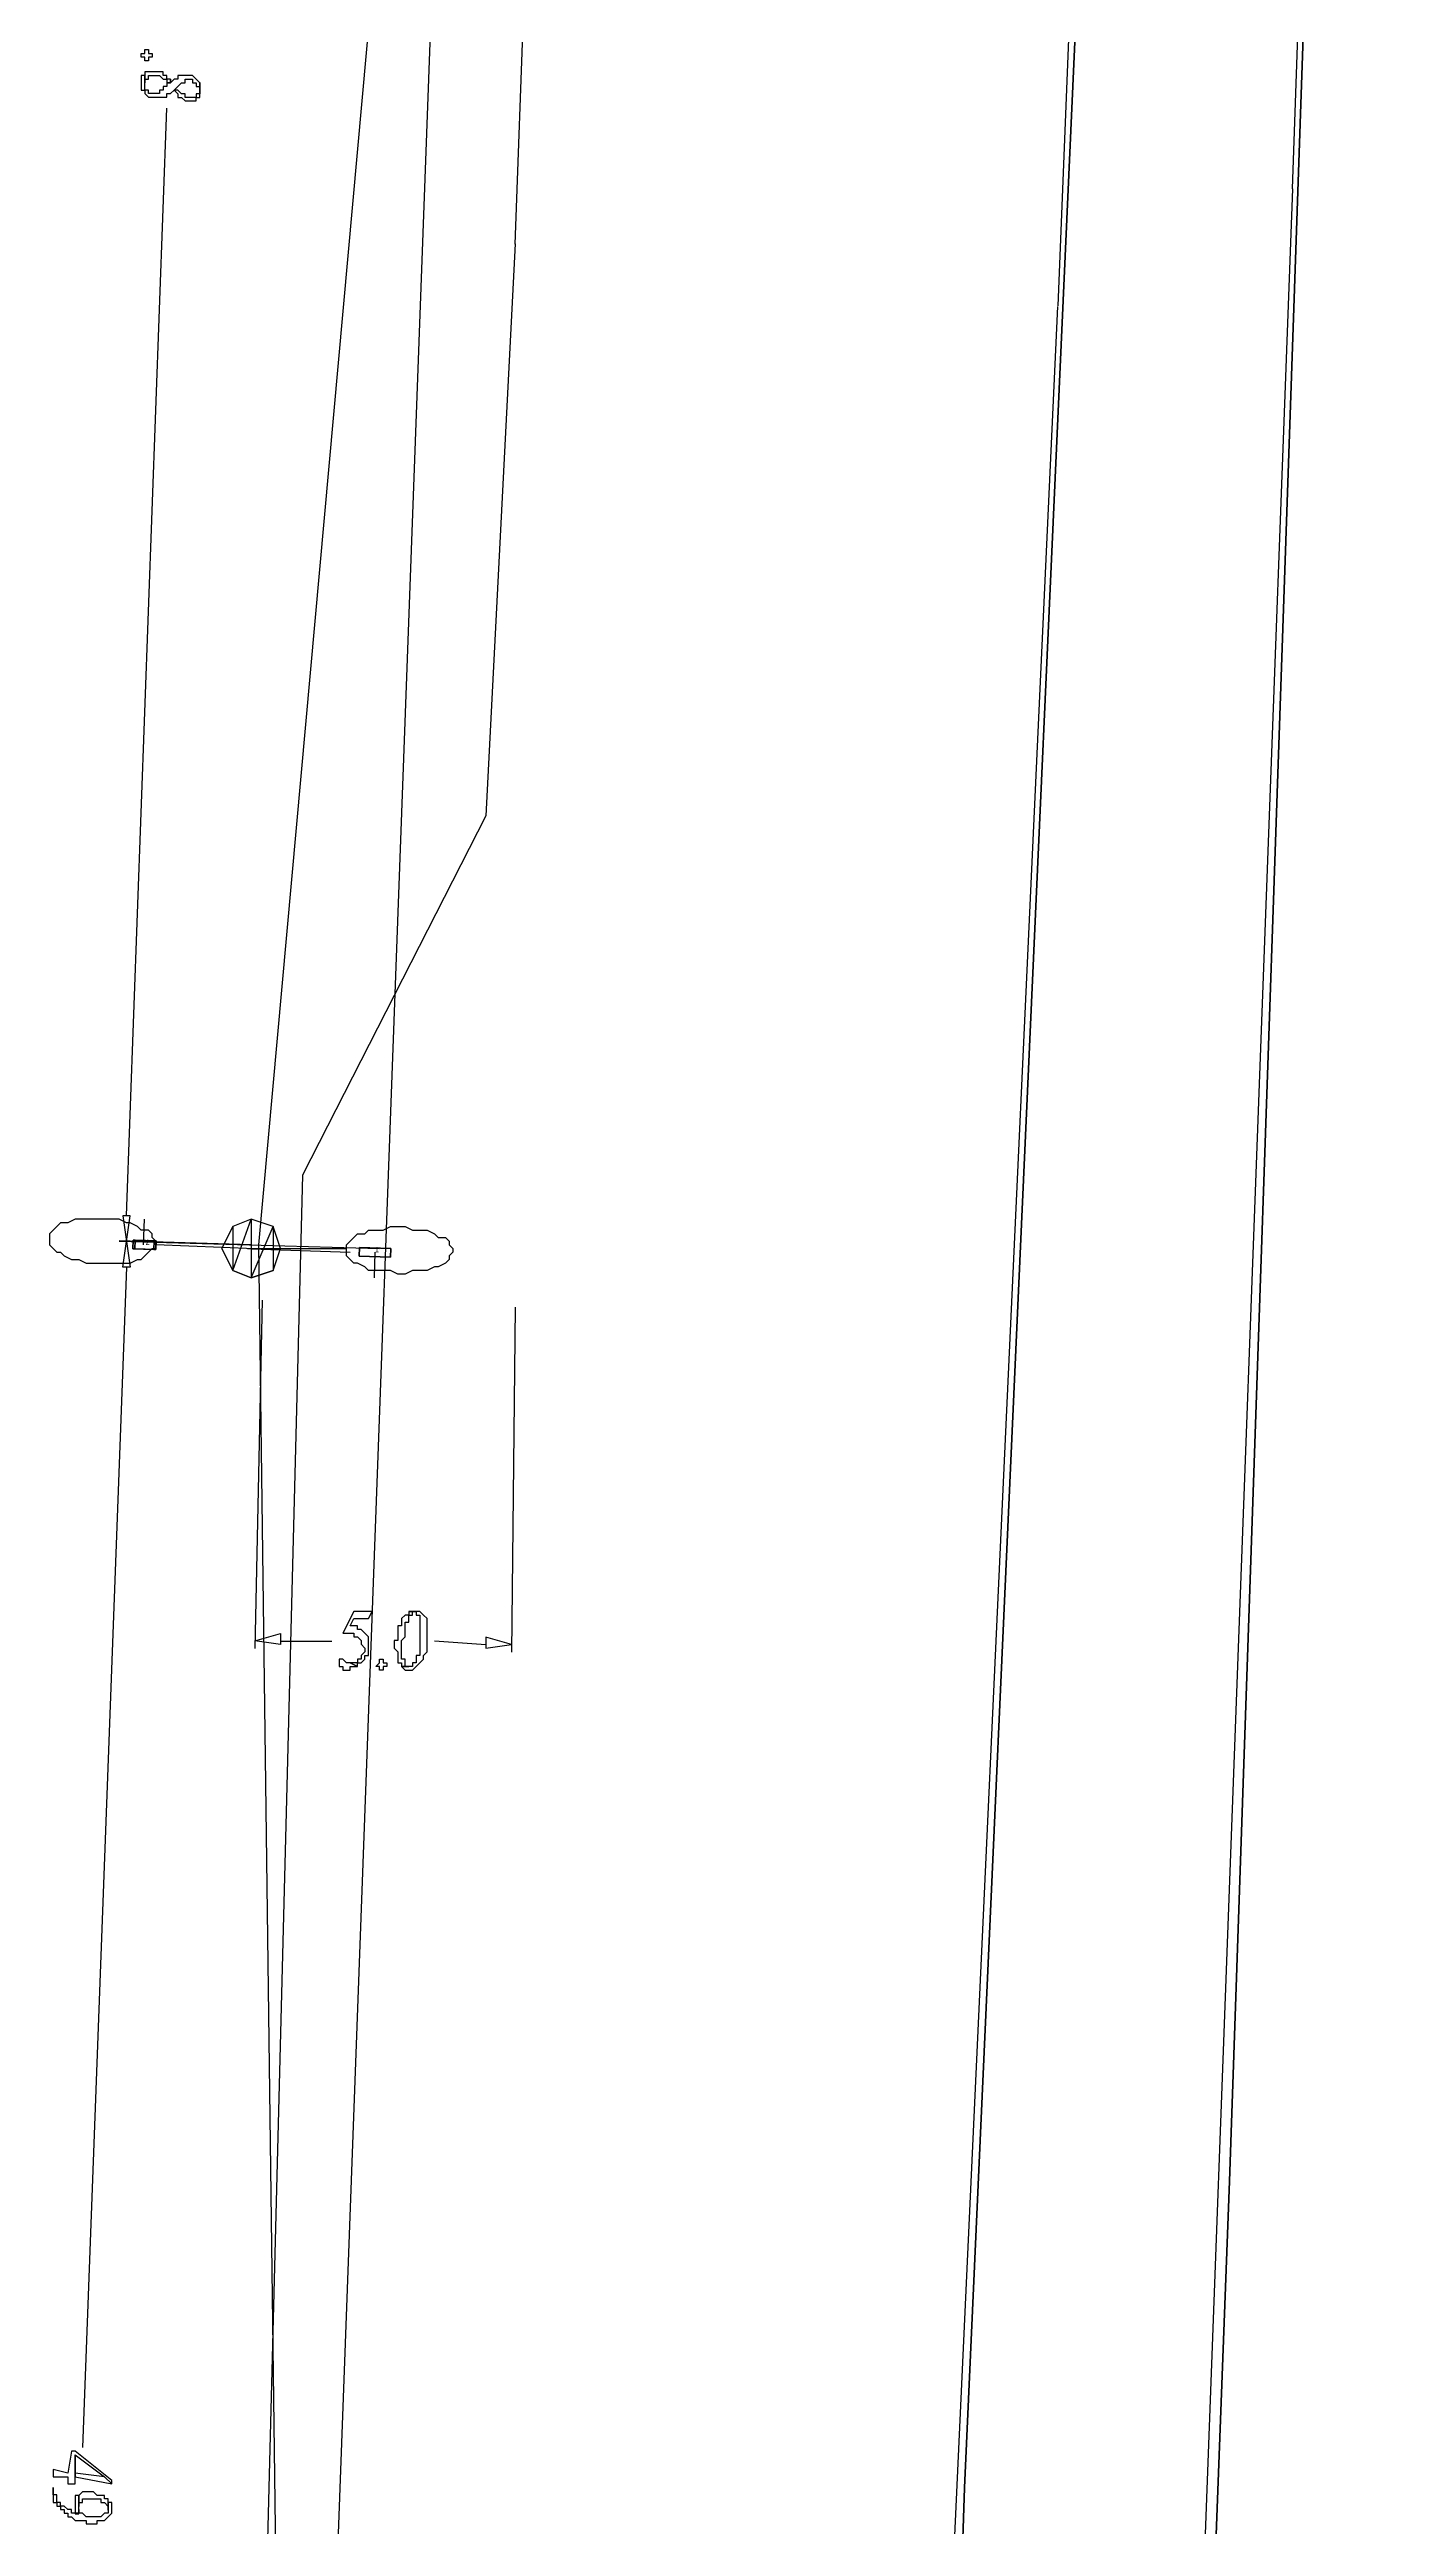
# Model space of a CAD drawing. Extents: x 212106 to 638151, y -1311344 to 1260505.
# Drawn here: x 286104 to 312032, y -142056 to -93806 of the extents above; entities that cross this region are included whole.
import ezdxf

# ---------------------------------------------------------------- set-up
doc = ezdxf.new("R2010")
doc.units = 0
doc.header["$MEASUREMENT"] = 0
for name, color, linetype in [('at_Entity', 7, 'Continuous'), ('DLXLUM01', 3, 'Continuous'), ('DLXLUM02', 6, 'Continuous'), ('DLXLUMEX', 2, 'Continuous'), ('DLXSCENE', 7, 'Continuous')]:
    doc.layers.add(name, color=color, linetype=linetype)

# ---------------------------------------------------------------- blocks, each defined once
blk = doc.blocks.new('*U144')
for p, q in [((-302, 95), (-308, -75)), ((-302, 95), (-308, -75)), ((-308, -75), (-302, 95)), ((-308, -75), (-302, 95)), ((308, 75), (-302, 95)), ((308, 75), (-302, 95)), ((-302, 95), (-302, 95)), ((-302, 95), (308, 75)), ((-302, 95), (-302, 95)), ((-302, 95), (308, 75)), ((302, -95), (308, 75)), ((302, -95), (308, 75)), ((308, 75), (302, -95)), ((308, 75), (302, -95)), ((308, 75), (308, 75)), ((308, 75), (308, 75)), ((-308, -75), (302, -95)), ((-308, -75), (302, -95)), ((302, -95), (-308, -75)), ((-308, -75), (-308, -75)), ((-308, -75), (-308, -75)), ((302, -95), (-308, -75)), ((302, -95), (302, -95)), ((302, -95), (302, -95))]:
    blk.add_line(p, q)
at = {"color": 1}
blk.add_line((0, 0), (-16, -500), dxfattribs=at)
at = {"layer": 'DLXLUMEX', "color": 7}
blk.add_text('1', height=100, dxfattribs=at).set_placement((0, 0))
blk = doc.blocks.new('*U145')
at = {"color": 1}
blk.add_line((-39, 1), (-22, 501), dxfattribs=at)
for p, q in [((-241, 93), (-246, -77)), ((-246, -77), (-241, 93)), ((-201, 92), (-241, 93)), ((168, 79), (-241, 93)), ((-241, 93), (-201, 92)), ((-241, 93), (168, 79)), ((-201, 92), (-207, -78)), ((-207, -78), (-201, 92)), ((207, 78), (-201, 92)), ((-201, 92), (207, 78)), ((162, -91), (168, 79)), ((168, 79), (162, -91)), ((207, 78), (168, 79)), ((168, 79), (207, 78)), ((201, -92), (207, 78)), ((207, 78), (201, -92)), ((-207, -78), (-246, -77)), ((-246, -77), (162, -91)), ((-246, -77), (-207, -78)), ((162, -91), (-246, -77)), ((-207, -78), (201, -92)), ((201, -92), (-207, -78)), ((162, -91), (201, -92)), ((201, -92), (162, -91))]:
    blk.add_line(p, q)
at = {"layer": 'DLXLUMEX', "color": 7}
blk.add_text('2', height=100, dxfattribs=at).set_placement((0, 0))
blk = doc.blocks.new('*U97')
for p, q in [((-63540, -99049), (-67753, -145684)), ((-46933, -108409), (-48836, -163927)), ((-48836, -163927), (-46933, -108409)), ((-54000, -169900), (-51400, -112200)), ((-51400, -112200), (-54000, -169900)), ((-67753, -145684), (-67111, -194902)), ((-48836, -163927), (-51187, -225937)), ((-51187, -225937), (-48836, -163927)), ((-58008, -295373), (-54000, -169900)), ((-54000, -169900), (-58008, -295373))]:
    blk.add_line(p, q)

msp = doc.modelspace()

# ---------------------------------------------------------------- linework, layer by layer
at = {"layer": 'at_Entity', "color": 1}
msp.add_line((303390, 174330), (289176, -211448), dxfattribs=at)
at = {"layer": 'at_Entity', "color": 0}
for p, q in [((295176, -97595), (299247, 15690)), ((310319, -96517), (312032, -47946)), ((306533, -79371), (305747, -98801)), ((287890, -93953), (287890, -93881)), ((287890, -93881), (287890, -93881)), ((287890, -93881), (287890, -93881)), ((287890, -93881), (287961, -93881)), ((287961, -93953), (287890, -93953)), ((287961, -93881), (287961, -93808)), ((287961, -93808), (288033, -93808)), ((287961, -93881), (287961, -93881)), ((287961, -94026), (287961, -93953)), ((287961, -93953), (287961, -93953)), ((288033, -94026), (287961, -94026)), ((288033, -93808), (288033, -93808)), ((288033, -93808), (288033, -93881)), ((288033, -93881), (288033, -93881)), ((288033, -93881), (288033, -93881)), ((288033, -93881), (288103, -93881)), ((288103, -93953), (288033, -93953)), ((288033, -93953), (288033, -94026)), ((288033, -94026), (288033, -94026)), ((288033, -94026), (288033, -94026)), ((288103, -93881), (288103, -93953)), ((288103, -93953), (288103, -93953)), ((288103, -93953), (288103, -93953)), ((288103, -93953), (288103, -93953)), ((288103, -93953), (288103, -93953)), ((287961, -94309), (287889, -94309)), ((287889, -94309), (287889, -94382)), ((287889, -94382), (287889, -94382)), ((287889, -94382), (287889, -94454)), ((287889, -94454), (287889, -94454)), ((287889, -94454), (287889, -94454)), ((287889, -94454), (287889, -94526)), ((287889, -94526), (287889, -94526)), ((287889, -94526), (287889, -94599)), ((288032, -94239), (287960, -94239)), ((287960, -94239), (287960, -94239)), ((287960, -94239), (287960, -94312)), ((287960, -94312), (287960, -94312)), ((287960, -94312), (287960, -94457)), ((287960, -94457), (287960, -94384)), ((287960, -94384), (287960, -94384)), ((287960, -94384), (287960, -94384)), ((287960, -94384), (288032, -94384)), ((287960, -94457), (287960, -94457)), ((287960, -94457), (287960, -94457)), ((287961, -94454), (287961, -94309)), ((287961, -94526), (287961, -94454)), ((287961, -94599), (287961, -94526)), ((287961, -94526), (287961, -94526)), ((287961, -94526), (287961, -94526)), ((288104, -94239), (288032, -94239)), ((288032, -94239), (288032, -94239)), ((288032, -94239), (288032, -94239)), ((288032, -94384), (288032, -94312)), ((288032, -94312), (288032, -94312)), ((288032, -94312), (288104, -94312)), ((288175, -94239), (288104, -94239)), ((288104, -94239), (288104, -94239)), ((288104, -94312), (288104, -94312)), ((288104, -94312), (288175, -94312)), ((288247, -94239), (288175, -94239)), ((288175, -94239), (288175, -94239)), ((288175, -94239), (288175, -94239)), ((288175, -94312), (288175, -94312)), ((288175, -94312), (288175, -94312)), ((288175, -94312), (288247, -94312)), ((288318, -94239), (288247, -94239)), ((288247, -94239), (288247, -94239)), ((288247, -94312), (288247, -94312)), ((288247, -94312), (288318, -94384)), ((288318, -94312), (288318, -94239)), ((288318, -94239), (288318, -94239)), ((288390, -94312), (288318, -94312)), ((288318, -94384), (288318, -94384)), ((288318, -94384), (288318, -94384)), ((288318, -94384), (288390, -94384)), ((288389, -94526), (288318, -94526)), ((288318, -94526), (288318, -94599)), ((288461, -94454), (288389, -94454)), ((288389, -94454), (288389, -94526)), ((288389, -94526), (288389, -94526)), ((288390, -94384), (288390, -94312)), ((288390, -94312), (288390, -94312)), ((288460, -94384), (288390, -94384)), ((288390, -94384), (288390, -94457)), ((288390, -94457), (288390, -94457)), ((288390, -94457), (288460, -94457)), ((288460, -94457), (288460, -94384)), ((288532, -94382), (288461, -94454)), ((288461, -94454), (288461, -94382)), ((288461, -94382), (288461, -94454)), ((288604, -94382), (288532, -94382)), ((288532, -94382), (288532, -94382)), ((288532, -94382), (288532, -94382)), ((288532, -94599), (288675, -94454)), ((288675, -94309), (288604, -94309)), ((288604, -94309), (288604, -94309)), ((288604, -94309), (288604, -94382)), ((288747, -94309), (288675, -94309)), ((288675, -94309), (288675, -94309)), ((288675, -94309), (288675, -94309)), ((288675, -94454), (288675, -94454)), ((288675, -94454), (288675, -94454)), ((288675, -94454), (288747, -94454)), ((288818, -94309), (288747, -94309)), ((288747, -94309), (288747, -94309)), ((288747, -94454), (288747, -94382)), ((288747, -94382), (288818, -94382)), ((288889, -94309), (288818, -94309)), ((288818, -94309), (288818, -94309)), ((288818, -94309), (288818, -94309)), ((288818, -94382), (288818, -94382)), ((288818, -94382), (288818, -94382)), ((288818, -94382), (288889, -94382)), ((288961, -94382), (288889, -94309)), ((288889, -94309), (288889, -94309)), ((288889, -94309), (288889, -94309)), ((288889, -94382), (288889, -94454)), ((288889, -94454), (288961, -94454)), ((289032, -94454), (288961, -94382)), ((288961, -94382), (288961, -94382)), ((288961, -94382), (288961, -94382)), ((288961, -94454), (288961, -94454)), ((288961, -94454), (288961, -94454)), ((288961, -94454), (288961, -94526)), ((288961, -94526), (289032, -94526)), ((289032, -94599), (289032, -94454)), ((289032, -94526), (289032, -94526)), ((289032, -94526), (289032, -94599)), ((289033, -94521), (289033, -94449)), ((289033, -94449), (289033, -94449)), ((289033, -94449), (289033, -94594)), ((289033, -94594), (289033, -94521)), ((289033, -94521), (289033, -94521)), ((289033, -94521), (289033, -94521)), ((287604, -116518), (288390, -94945)), ((287889, -94599), (287889, -94599)), ((287889, -94599), (287961, -94599)), ((288032, -94599), (287961, -94599)), ((287961, -94599), (287961, -94599)), ((287961, -94599), (287961, -94662)), ((287961, -94662), (287961, -94662)), ((287961, -94662), (287961, -94662)), ((287961, -94662), (288032, -94735)), ((288032, -94662), (288032, -94599)), ((288104, -94662), (288032, -94662)), ((288032, -94662), (288032, -94662)), ((288032, -94735), (288032, -94735)), ((288032, -94735), (288104, -94735)), ((288176, -94662), (288104, -94662)), ((288104, -94662), (288104, -94662)), ((288104, -94662), (288104, -94662)), ((288104, -94735), (288104, -94735)), ((288104, -94735), (288104, -94735)), ((288104, -94735), (288176, -94735)), ((288247, -94662), (288176, -94662)), ((288176, -94662), (288176, -94662)), ((288176, -94662), (288176, -94662)), ((288176, -94735), (288176, -94735)), ((288176, -94735), (288247, -94735)), ((288318, -94599), (288247, -94599)), ((288247, -94599), (288247, -94599)), ((288247, -94599), (288247, -94662)), ((288247, -94735), (288247, -94735)), ((288247, -94735), (288318, -94735)), ((288318, -94599), (288318, -94599)), ((288318, -94735), (288318, -94735)), ((288318, -94735), (288318, -94735)), ((288318, -94735), (288389, -94735)), ((288389, -94735), (288389, -94662)), ((288389, -94662), (288389, -94662)), ((288389, -94662), (288461, -94662)), ((288389, -94735), (288389, -94735)), ((288461, -94662), (288532, -94599)), ((288461, -94662), (288461, -94662)), ((288532, -94599), (288532, -94599)), ((288532, -94599), (288532, -94599)), ((288532, -94599), (288532, -94599)), ((288532, -94599), (288532, -94599)), ((288605, -94594), (288533, -94594)), ((288533, -94594), (288533, -94594)), ((288533, -94594), (288605, -94666)), ((288675, -94666), (288605, -94594)), ((288605, -94594), (288605, -94594)), ((288605, -94666), (288605, -94666)), ((288605, -94666), (288605, -94739)), ((288605, -94739), (288675, -94739)), ((288747, -94666), (288675, -94666)), ((288675, -94666), (288675, -94666)), ((288675, -94666), (288675, -94666)), ((288675, -94666), (288675, -94666)), ((288675, -94739), (288675, -94739)), ((288675, -94739), (288675, -94739)), ((288675, -94739), (288675, -94739)), ((288675, -94739), (288747, -94802)), ((288747, -94739), (288747, -94666)), ((288818, -94739), (288747, -94739)), ((288747, -94802), (288747, -94802)), ((288747, -94802), (288747, -94802)), ((288747, -94802), (288818, -94802)), ((288890, -94739), (288818, -94739)), ((288818, -94739), (288818, -94739)), ((288818, -94739), (288818, -94739)), ((288818, -94802), (288818, -94802)), ((288818, -94802), (288890, -94802)), ((288961, -94739), (288890, -94739)), ((288890, -94739), (288890, -94739)), ((288890, -94802), (288890, -94802)), ((288890, -94802), (288890, -94802)), ((288890, -94802), (288961, -94802)), ((289033, -94666), (288961, -94666)), ((288961, -94666), (288961, -94666)), ((288961, -94666), (288961, -94666)), ((288961, -94666), (288961, -94739)), ((288961, -94802), (288961, -94739)), ((288961, -94739), (288961, -94739)), ((288961, -94739), (288961, -94739)), ((288961, -94739), (289033, -94739)), ((289033, -94594), (289033, -94594)), ((289033, -94594), (289033, -94666)), ((289033, -94666), (289033, -94594)), ((289033, -94594), (289033, -94594)), ((289033, -94739), (289033, -94666)), ((289033, -94666), (289033, -94666)), ((289033, -94739), (289033, -94739)), ((310318, -96521), (307960, -159873)), ((295176, -97592), (294604, -108734)), ((303675, -143587), (305746, -98809)), ((294604, -108734), (291033, -115736)), ((291033, -115736), (290104, -151880)), ((286246, -116736), (286175, -116807)), ((286319, -116664), (286246, -116736)), ((286461, -116664), (286319, -116664)), ((286604, -116593), (286461, -116664)), ((286676, -116593), (286604, -116593)), ((286818, -116593), (286676, -116593)), ((286961, -116593), (286818, -116593)), ((287175, -116593), (286961, -116593)), ((287319, -116593), (287175, -116593)), ((287461, -116593), (287319, -116593)), ((287604, -116664), (287461, -116593)), ((287675, -116523), (287532, -116523)), ((287532, -116523), (287604, -117023)), ((287604, -117023), (287675, -116523)), ((287675, -116664), (287604, -116664)), ((287818, -116736), (287675, -116664)), ((287889, -116807), (287818, -116736)), ((289461, -117161), (289676, -116733)), ((289461, -117161), (289676, -116733)), ((289675, -116736), (289461, -117164)), ((289675, -116736), (289461, -117164)), ((289675, -116736), (289461, -117164)), ((289675, -116736), (289461, -117164)), ((290033, -116593), (289675, -116736)), ((290033, -116593), (289675, -116736)), ((289675, -117592), (290033, -116593)), ((289675, -117592), (290033, -116593)), ((290033, -116593), (289675, -116736)), ((290033, -116593), (289675, -116736)), ((290033, -116593), (289675, -116736)), ((289675, -117592), (290033, -116593)), ((289675, -117592), (290033, -116593)), ((290033, -116593), (289675, -116736)), ((289675, -116736), (289675, -117592)), ((289675, -116736), (289675, -117592)), ((289676, -116733), (289676, -117589)), ((289676, -116733), (289676, -117589)), ((290461, -116736), (290033, -116593)), ((290461, -116736), (290033, -116593)), ((290033, -116593), (290033, -117735)), ((290033, -116593), (290033, -117735)), ((290461, -116736), (290033, -116593)), ((290461, -116736), (290033, -116593)), ((290461, -116736), (290033, -116593)), ((290033, -116593), (290033, -117735)), ((290033, -116593), (290033, -117735)), ((290461, -116736), (290033, -116593)), ((290033, -117731), (290462, -116733)), ((290033, -117731), (290462, -116733)), ((290033, -117735), (290461, -116736)), ((290033, -117735), (290461, -116736)), ((290604, -117164), (290461, -116736)), ((290604, -117164), (290461, -116736)), ((290604, -117164), (290461, -116736)), ((290604, -117164), (290461, -116736)), ((290605, -117161), (290462, -116733)), ((290462, -116733), (290462, -117589)), ((290462, -116733), (290462, -117589)), ((290605, -117161), (290462, -116733)), ((290462, -116733), (290462, -117589)), ((290462, -116733), (290462, -117589)), ((292604, -116804), (292747, -116733)), ((292747, -116733), (292890, -116733)), ((292890, -116733), (293033, -116733)), ((293033, -116733), (293176, -116804)), ((286175, -116807), (286104, -116878)), ((286104, -116878), (286104, -116950)), ((286104, -116950), (286104, -117021)), ((286104, -116950), (286104, -116950)), ((286104, -117021), (286104, -117092)), ((286104, -117092), (286175, -117164)), ((286175, -117164), (286246, -117235)), ((286246, -117235), (286319, -117235)), ((286319, -117235), (286390, -117306)), ((292532, -117166), (287461, -117024)), ((290033, -117089), (287462, -117015)), ((287532, -117523), (287604, -117024)), ((287604, -117024), (287675, -117523)), ((288032, -116807), (287889, -116807)), ((287961, -117306), (288032, -117235)), ((288104, -116878), (288032, -116807)), ((288032, -117235), (288104, -117164)), ((288104, -116950), (288104, -116878)), ((288176, -117021), (288104, -116950)), ((288104, -117164), (288176, -117164)), ((290104, -117165), (288175, -117093)), ((288176, -117092), (288176, -117021)), ((288176, -117164), (288176, -117092)), ((289676, -117589), (289461, -117161)), ((289676, -117589), (289461, -117161)), ((289461, -117164), (289675, -117592)), ((289461, -117164), (289675, -117592)), ((289461, -117164), (289675, -117592)), ((289461, -117164), (289675, -117592)), ((289961, -117163), (291890, -117163)), ((290032, -117165), (291961, -117236)), ((290461, -117592), (290604, -117164)), ((290461, -117592), (290604, -117164)), ((290461, -117592), (290604, -117164)), ((290461, -117592), (290604, -117164)), ((290462, -117589), (290605, -117161)), ((290462, -117589), (290605, -117161)), ((291890, -117089), (291961, -117018)), ((291890, -117161), (291890, -117089)), ((291890, -117232), (291890, -117161)), ((291890, -117303), (291890, -117232)), ((291961, -117018), (292032, -116947)), ((292032, -116947), (292105, -116875)), ((292105, -116875), (292247, -116875)), ((292247, -116875), (292319, -116804)), ((292319, -116804), (292461, -116804)), ((292461, -116804), (292604, -116804)), ((293176, -116804), (293318, -116804)), ((293318, -116804), (293461, -116804)), ((293461, -116804), (293604, -116875)), ((293604, -116875), (293676, -116947)), ((293676, -116947), (293819, -116947)), ((293819, -116947), (293890, -117018)), ((293890, -117018), (293890, -117089)), ((293890, -117089), (293961, -117161)), ((293961, -117232), (293890, -117303)), ((293961, -117161), (293961, -117232)), ((293961, -117232), (293961, -117232)), ((286390, -117306), (286533, -117378)), ((286533, -117378), (286676, -117378)), ((286676, -117378), (286818, -117449)), ((287604, -117523), (286747, -140519)), ((286818, -117449), (286961, -117449)), ((286961, -117449), (287104, -117449)), ((287104, -117449), (287247, -117449)), ((287247, -117449), (287390, -117449)), ((287390, -117449), (287533, -117449)), ((287675, -117523), (287532, -117523)), ((287533, -117449), (287675, -117449)), ((287675, -117449), (287818, -117378)), ((287818, -117378), (287889, -117378)), ((287889, -117378), (287961, -117306)), ((289675, -117592), (290033, -117735)), ((290033, -117735), (289675, -117592)), ((289675, -117592), (290033, -117735)), ((289675, -117592), (290033, -117735)), ((290033, -117735), (289675, -117592)), ((289675, -117592), (290033, -117735)), ((290462, -117589), (290033, -117731)), ((290462, -117589), (290033, -117731)), ((290033, -117735), (290461, -117592)), ((290033, -117735), (290461, -117592)), ((290033, -117735), (290461, -117592)), ((290033, -117735), (290461, -117592)), ((291961, -117375), (291890, -117303)), ((292032, -117446), (291961, -117375)), ((292105, -117446), (292032, -117446)), ((292247, -117517), (292105, -117446)), ((292319, -117589), (292247, -117517)), ((292461, -117589), (292319, -117589)), ((292604, -117589), (292461, -117589)), ((292747, -117589), (292604, -117589)), ((292890, -117660), (292747, -117589)), ((293033, -117660), (292890, -117660)), ((293176, -117589), (293033, -117660)), ((293318, -117589), (293176, -117589)), ((293461, -117589), (293318, -117589)), ((293604, -117517), (293461, -117589)), ((293676, -117517), (293604, -117517)), ((293819, -117446), (293676, -117517)), ((293890, -117375), (293819, -117446)), ((293890, -117303), (293890, -117375)), ((290033, -117735), (290033, -117735)), ((290033, -117735), (290033, -117735)), ((290033, -117735), (290033, -117735)), ((290246, -118165), (290104, -124954)), ((295175, -118307), (295104, -125025)), ((292033, -124230), (291819, -124656)), ((291962, -124514), (292033, -124372)), ((292391, -124230), (292033, -124230)), ((292033, -124372), (292319, -124372)), ((292319, -124372), (292391, -124230)), ((293033, -124301), (292962, -124372)), ((292962, -124372), (292962, -124372)), ((292962, -124372), (292962, -124443)), ((292962, -124443), (292962, -124443)), ((292962, -124443), (292962, -124443)), ((292962, -124443), (292962, -124514)), ((293105, -124301), (293033, -124301)), ((293033, -124301), (293033, -124301)), ((293033, -124301), (293033, -124301)), ((293033, -124514), (293033, -124443)), ((293033, -124443), (293105, -124443)), ((293105, -124230), (293105, -124301)), ((293248, -124230), (293105, -124230)), ((293176, -124230), (293105, -124230)), ((293105, -124230), (293105, -124230)), ((293105, -124230), (293248, -124230)), ((293105, -124372), (293105, -124301)), ((293105, -124301), (293105, -124301)), ((293105, -124301), (293176, -124301)), ((293105, -124443), (293105, -124372)), ((293105, -124372), (293105, -124372)), ((293176, -124301), (293176, -124230)), ((293176, -124230), (293248, -124230)), ((293248, -124230), (293176, -124230)), ((293176, -124230), (293176, -124230)), ((293176, -124230), (293176, -124230)), ((293176, -124301), (293176, -124301)), ((293248, -124230), (293248, -124230)), ((293248, -124230), (293248, -124301)), ((293319, -124230), (293248, -124230)), ((293248, -124230), (293248, -124230)), ((293248, -124230), (293248, -124230)), ((293248, -124301), (293319, -124301)), ((293390, -124301), (293319, -124230)), ((293319, -124230), (293319, -124230)), ((293319, -124230), (293319, -124230)), ((293319, -124301), (293319, -124301)), ((293319, -124301), (293319, -124301)), ((293319, -124301), (293319, -124372)), ((293319, -124372), (293319, -124372)), ((293319, -124372), (293319, -124443)), ((293319, -124443), (293319, -124443)), ((293319, -124443), (293319, -124443)), ((293319, -124443), (293319, -124514)), ((293461, -124372), (293390, -124301)), ((293390, -124301), (293390, -124301)), ((293390, -124301), (293390, -124301)), ((293390, -124301), (293390, -124301)), ((293461, -124443), (293461, -124372)), ((293461, -124372), (293461, -124372)), ((293461, -124514), (293461, -124443)), ((293461, -124443), (293461, -124443)), ((293461, -124443), (293461, -124443)), ((290104, -124803), (290604, -124661)), ((290604, -124874), (290104, -124803)), ((290604, -124661), (290604, -124874)), ((290604, -124811), (291603, -124811)), ((291819, -124656), (291819, -124656)), ((291819, -124656), (291890, -124656)), ((291890, -124656), (291890, -124656)), ((291890, -124656), (291962, -124656)), ((292033, -124514), (291962, -124514)), ((291962, -124656), (291962, -124656)), ((291962, -124656), (292033, -124656)), ((292105, -124514), (292033, -124514)), ((292033, -124514), (292033, -124514)), ((292033, -124514), (292033, -124514)), ((292033, -124656), (292033, -124656)), ((292033, -124656), (292033, -124656)), ((292033, -124656), (292033, -124727)), ((292033, -124727), (292105, -124727)), ((292105, -124585), (292105, -124514)), ((292105, -124514), (292105, -124514)), ((292176, -124585), (292105, -124585)), ((292105, -124727), (292105, -124727)), ((292105, -124727), (292105, -124727)), ((292105, -124727), (292176, -124798)), ((292248, -124656), (292176, -124585)), ((292176, -124585), (292176, -124585)), ((292176, -124585), (292176, -124585)), ((292176, -124798), (292176, -124798)), ((292176, -124798), (292176, -124798)), ((292176, -124798), (292176, -124798)), ((292176, -124798), (292176, -124869)), ((292176, -124869), (292176, -124869)), ((292176, -124869), (292248, -124949)), ((292319, -124727), (292248, -124656)), ((292248, -124656), (292248, -124656)), ((292248, -124656), (292248, -124656)), ((292248, -124656), (292248, -124656)), ((292248, -124949), (292248, -124949)), ((292248, -124949), (292248, -125020)), ((292319, -124798), (292319, -124727)), ((292319, -124727), (292319, -124727)), ((292319, -124869), (292319, -124798)), ((292319, -124798), (292319, -124798)), ((292319, -124798), (292319, -124798)), ((292319, -124949), (292319, -124869)), ((292319, -124869), (292319, -124869)), ((292319, -125020), (292319, -124949)), ((292319, -124949), (292319, -124949)), ((292890, -124798), (292819, -124798)), ((292819, -124798), (292819, -124869)), ((292819, -124869), (292819, -124869)), ((292819, -124869), (292819, -124949)), ((292819, -124949), (292819, -124949)), ((292819, -124949), (292890, -125020)), ((292962, -124514), (292890, -124514)), ((292890, -124514), (292890, -124514)), ((292890, -124514), (292890, -124585)), ((292890, -124585), (292890, -124585)), ((292890, -124585), (292890, -124656)), ((292890, -124656), (292890, -124656)), ((292890, -124656), (292890, -124727)), ((292890, -124727), (292890, -124727)), ((292890, -124727), (292890, -124798)), ((292962, -124798), (293033, -124727)), ((292962, -124869), (292962, -124798)), ((292962, -124798), (292962, -124798)), ((292962, -124949), (292962, -124869)), ((292962, -124869), (292962, -124869)), ((292962, -125020), (292962, -124949)), ((292962, -124949), (292962, -124949)), ((293033, -124585), (293033, -124514)), ((293033, -124514), (293033, -124514)), ((293033, -124656), (293033, -124585)), ((293033, -124585), (293033, -124585)), ((293033, -124585), (293033, -124585)), ((293033, -124727), (293033, -124656)), ((293033, -124656), (293033, -124656)), ((293033, -124727), (293033, -124727)), ((293319, -124514), (293319, -124514)), ((293319, -124514), (293319, -124585)), ((293319, -124585), (293319, -124585)), ((293319, -124585), (293319, -124656)), ((293319, -124656), (293319, -124656)), ((293319, -124656), (293319, -124727)), ((293319, -124727), (293319, -124727)), ((293319, -124727), (293319, -124798)), ((293319, -124798), (293319, -124798)), ((293319, -124798), (293319, -124869)), ((293319, -124869), (293319, -124869)), ((293319, -124869), (293319, -124949)), ((293319, -124949), (293319, -124949)), ((293319, -124949), (293319, -125020)), ((293461, -124585), (293461, -124514)), ((293461, -124514), (293461, -124514)), ((293461, -124656), (293461, -124585)), ((293461, -124585), (293461, -124585)), ((293461, -124727), (293461, -124656)), ((293461, -124656), (293461, -124656)), ((293461, -124798), (293461, -124727)), ((293461, -124727), (293461, -124727)), ((293461, -124869), (293461, -124798)), ((293461, -124798), (293461, -124798)), ((293461, -124798), (293461, -124798)), ((293461, -124949), (293461, -124869)), ((293461, -124869), (293461, -124869)), ((293461, -125020), (293461, -124949)), ((293461, -124949), (293461, -124949)), ((294603, -124883), (293604, -124811)), ((294604, -124731), (294604, -124944)), ((295105, -124873), (294604, -124731)), ((294604, -124944), (295105, -124873)), ((291819, -125162), (291747, -125162)), ((291747, -125162), (291747, -125233)), ((291747, -125233), (291747, -125233)), ((291747, -125233), (291747, -125233)), ((291747, -125233), (291747, -125304)), ((291747, -125304), (291747, -125304)), ((291747, -125304), (291819, -125304)), ((291890, -125233), (291819, -125162)), ((291819, -125162), (291819, -125162)), ((291819, -125162), (291819, -125162)), ((291819, -125304), (291819, -125304)), ((291819, -125304), (291819, -125375)), ((291819, -125375), (291890, -125375)), ((291961, -125233), (291890, -125233)), ((291890, -125233), (291890, -125233)), ((291890, -125233), (291890, -125233)), ((291890, -125375), (291890, -125375)), ((291890, -125375), (291890, -125375)), ((291890, -125375), (291961, -125375)), ((292104, -125304), (291961, -125233)), ((291961, -125233), (291961, -125233)), ((291961, -125233), (291961, -125233)), ((291961, -125233), (291961, -125233)), ((291961, -125375), (291961, -125304)), ((291961, -125304), (292032, -125304)), ((292033, -125233), (291962, -125233)), ((291962, -125233), (292105, -125304)), ((292032, -125304), (292032, -125304)), ((292032, -125304), (292032, -125304)), ((292032, -125304), (292104, -125304)), ((292105, -125233), (292033, -125233)), ((292033, -125233), (292033, -125233)), ((292033, -125233), (292033, -125233)), ((292104, -125304), (292104, -125304)), ((292176, -125162), (292105, -125162)), ((292105, -125162), (292105, -125233)), ((292105, -125233), (292105, -125233)), ((292105, -125304), (292105, -125233)), ((292105, -125233), (292176, -125233)), ((292248, -125020), (292176, -125091)), ((292176, -125091), (292176, -125091)), ((292176, -125091), (292176, -125162)), ((292176, -125162), (292176, -125162)), ((292176, -125233), (292248, -125162)), ((292176, -125233), (292176, -125233)), ((292176, -125233), (292176, -125233)), ((292248, -125020), (292248, -125020)), ((292248, -125020), (292248, -125020)), ((292248, -125162), (292248, -125091)), ((292248, -125091), (292248, -125091)), ((292248, -125091), (292319, -125091)), ((292248, -125162), (292248, -125162)), ((292248, -125162), (292248, -125162)), ((292319, -125091), (292319, -125020)), ((292319, -125020), (292319, -125020)), ((292462, -125304), (292532, -125233)), ((292532, -125304), (292462, -125304)), ((292462, -125304), (292462, -125304)), ((292532, -125233), (292532, -125162)), ((292532, -125162), (292604, -125162)), ((292532, -125233), (292532, -125233)), ((292532, -125233), (292532, -125233)), ((292532, -125375), (292532, -125304)), ((292532, -125304), (292532, -125304)), ((292532, -125304), (292532, -125304)), ((292604, -125375), (292532, -125375)), ((292532, -125375), (292532, -125375)), ((292604, -125162), (292604, -125233)), ((292604, -125162), (292604, -125162)), ((292604, -125162), (292604, -125162)), ((292604, -125162), (292604, -125162)), ((292604, -125233), (292604, -125233)), ((292604, -125233), (292675, -125233)), ((292675, -125304), (292604, -125304)), ((292604, -125304), (292604, -125304)), ((292604, -125304), (292604, -125375)), ((292604, -125375), (292604, -125375)), ((292675, -125233), (292675, -125233)), ((292675, -125233), (292675, -125304)), ((292675, -125304), (292675, -125304)), ((292890, -125020), (292890, -125020)), ((292890, -125020), (292890, -125091)), ((292890, -125091), (292890, -125091)), ((292890, -125091), (292890, -125091)), ((292890, -125091), (292890, -125162)), ((292890, -125162), (292890, -125162)), ((292890, -125162), (292890, -125162)), ((292890, -125162), (292890, -125233)), ((292890, -125233), (292962, -125233)), ((292962, -125091), (292962, -125020)), ((292962, -125020), (292962, -125020)), ((292962, -125162), (292962, -125091)), ((292962, -125091), (292962, -125091)), ((293033, -125162), (292962, -125162)), ((292962, -125162), (292962, -125162)), ((292962, -125233), (292962, -125304)), ((292962, -125304), (292962, -125304)), ((292962, -125304), (292962, -125304)), ((292962, -125304), (293105, -125304)), ((293105, -125304), (292962, -125304)), ((292962, -125304), (293033, -125375)), ((293033, -125233), (293033, -125162)), ((293033, -125162), (293033, -125162)), ((293033, -125304), (293033, -125233)), ((293033, -125233), (293033, -125233)), ((293105, -125304), (293033, -125304)), ((293033, -125304), (293033, -125304)), ((293033, -125375), (293033, -125375)), ((293033, -125375), (293033, -125375)), ((293033, -125375), (293105, -125375)), ((293105, -125304), (293105, -125304)), ((293105, -125304), (293105, -125304)), ((293176, -125304), (293105, -125304)), ((293105, -125304), (293105, -125304)), ((293105, -125375), (293105, -125375)), ((293105, -125375), (293105, -125375)), ((293105, -125375), (293105, -125375)), ((293105, -125375), (293176, -125375)), ((293248, -125233), (293176, -125233)), ((293176, -125233), (293176, -125304)), ((293176, -125304), (293176, -125304)), ((293176, -125304), (293176, -125304)), ((293176, -125375), (293248, -125304)), ((293176, -125375), (293176, -125375)), ((293319, -125091), (293248, -125091)), ((293248, -125091), (293248, -125162)), ((293248, -125162), (293248, -125162)), ((293248, -125162), (293248, -125233)), ((293248, -125233), (293248, -125233)), ((293248, -125304), (293319, -125233)), ((293248, -125304), (293248, -125304)), ((293248, -125304), (293248, -125304)), ((293248, -125304), (293248, -125304)), ((293319, -125020), (293319, -125020)), ((293319, -125020), (293319, -125091)), ((293319, -125091), (293319, -125091)), ((293319, -125233), (293390, -125162)), ((293319, -125233), (293319, -125233)), ((293319, -125233), (293319, -125233)), ((293390, -125091), (293461, -125020)), ((293390, -125162), (293390, -125091)), ((293390, -125091), (293390, -125091)), ((293390, -125091), (293390, -125091)), ((293390, -125091), (293390, -125091)), ((293390, -125162), (293390, -125162)), ((293461, -125020), (293461, -125020)), ((286533, -140588), (286461, -141018)), ((286604, -140588), (286533, -140588)), ((287318, -141158), (286604, -140588)), ((286604, -141088), (286604, -140658)), ((286604, -140658), (287176, -141088)), ((286604, -141018), (286604, -140658)), ((286604, -140658), (286604, -141088)), ((286461, -141018), (286176, -140948)), ((286176, -140948), (286176, -141088)), ((286176, -141088), (286461, -141088)), ((286177, -141368), (286177, -141298)), ((286177, -141298), (286177, -141298)), ((286177, -141298), (286177, -141368)), ((286177, -141439), (286177, -141368)), ((286177, -141368), (286177, -141368)), ((286177, -141368), (286177, -141368)), ((286177, -141368), (286177, -141368)), ((286177, -141368), (286177, -141368)), ((286177, -141368), (286177, -141439)), ((286461, -141088), (286461, -141228)), ((286461, -141228), (286604, -141228)), ((287176, -141088), (286604, -141018)), ((286604, -141228), (286604, -141088)), ((286604, -141088), (287319, -141228)), ((287176, -141088), (287318, -141228)), ((287319, -141228), (287176, -141088)), ((287318, -141228), (287318, -141158)), ((286248, -141439), (286177, -141439)), ((286177, -141439), (286177, -141439)), ((286177, -141439), (286177, -141439)), ((286177, -141439), (286177, -141509)), ((286177, -141509), (286177, -141509)), ((286177, -141509), (286177, -141588)), ((286177, -141588), (286248, -141588)), ((286248, -141509), (286248, -141439)), ((286248, -141588), (286248, -141509)), ((286248, -141509), (286248, -141509)), ((286248, -141509), (286248, -141509)), ((286248, -141509), (286248, -141509)), ((286320, -141588), (286248, -141588)), ((286248, -141588), (286248, -141588)), ((286248, -141588), (286248, -141588)), ((286248, -141588), (286248, -141658)), ((286248, -141658), (286248, -141658)), ((286248, -141658), (286320, -141658)), ((286320, -141658), (286320, -141588)), ((286320, -141588), (286320, -141588)), ((286391, -141658), (286320, -141658)), ((286320, -141658), (286320, -141728)), ((286320, -141728), (286320, -141728)), ((286320, -141728), (286391, -141728)), ((286463, -141728), (286391, -141658)), ((286391, -141658), (286391, -141658)), ((286391, -141658), (286391, -141658)), ((286391, -141728), (286391, -141798)), ((286391, -141798), (286391, -141798)), ((286391, -141798), (286463, -141798)), ((286534, -141728), (286463, -141728)), ((286463, -141728), (286463, -141728)), ((286463, -141798), (286463, -141868)), ((286534, -141798), (286534, -141728)), ((286534, -141728), (286534, -141728)), ((286605, -141798), (286534, -141798)), ((286676, -141450), (286604, -141450)), ((286604, -141450), (286604, -141520)), ((286604, -141520), (286604, -141520)), ((286604, -141520), (286604, -141520)), ((286604, -141520), (286604, -141590)), ((286604, -141590), (286604, -141590)), ((286604, -141590), (286604, -141590)), ((286604, -141590), (286604, -141660)), ((286604, -141660), (286604, -141660)), ((286604, -141660), (286604, -141660)), ((286604, -141660), (286604, -141739)), ((286604, -141739), (286604, -141739)), ((286604, -141739), (286604, -141809)), ((286604, -141809), (286676, -141809)), ((286677, -141798), (286605, -141798)), ((286605, -141798), (286605, -141798)), ((286747, -141380), (286675, -141450)), ((286675, -141450), (286675, -141450)), ((286675, -141450), (286675, -141450)), ((286675, -141450), (286675, -141669)), ((286675, -141669), (286675, -141590)), ((286675, -141590), (286675, -141590)), ((286675, -141590), (286675, -141590)), ((286675, -141590), (286747, -141590)), ((286675, -141669), (286675, -141669)), ((286676, -141660), (286676, -141450)), ((286676, -141739), (286676, -141660)), ((286676, -141660), (286676, -141660)), ((286676, -141809), (286676, -141739)), ((286677, -141798), (286677, -141728)), ((286677, -141728), (286677, -141728)), ((286677, -141728), (286677, -141798)), ((286748, -141798), (286677, -141798)), ((286677, -141798), (286677, -141798)), ((286818, -141380), (286747, -141380)), ((286747, -141380), (286747, -141380)), ((286747, -141590), (286747, -141520)), ((286747, -141520), (286747, -141520)), ((286747, -141520), (286818, -141520)), ((286819, -141868), (286748, -141798)), ((286748, -141798), (286748, -141798)), ((286748, -141798), (286748, -141798)), ((286890, -141380), (286818, -141380)), ((286818, -141380), (286818, -141380)), ((286818, -141380), (286818, -141380)), ((286818, -141520), (286818, -141520)), ((286818, -141520), (286890, -141520)), ((286961, -141380), (286890, -141380)), ((286890, -141380), (286890, -141380)), ((286890, -141520), (286890, -141520)), ((286890, -141520), (286890, -141520)), ((286890, -141520), (286961, -141520)), ((287033, -141450), (286961, -141380)), ((286961, -141380), (286961, -141380)), ((286961, -141520), (287033, -141520)), ((287104, -141450), (287033, -141450)), ((287033, -141450), (287033, -141450)), ((287033, -141520), (287033, -141520)), ((287033, -141520), (287033, -141520)), ((287033, -141520), (287104, -141520)), ((287176, -141450), (287104, -141450)), ((287104, -141450), (287104, -141450)), ((287104, -141520), (287104, -141590)), ((287104, -141590), (287176, -141590)), ((287176, -141798), (287105, -141868)), ((287176, -141520), (287176, -141450)), ((287247, -141520), (287176, -141520)), ((287176, -141520), (287176, -141520)), ((287176, -141520), (287176, -141520)), ((287176, -141590), (287176, -141590)), ((287176, -141590), (287176, -141590)), ((287176, -141590), (287176, -141590)), ((287176, -141590), (287247, -141669)), ((287248, -141798), (287176, -141798)), ((287176, -141798), (287176, -141798)), ((287176, -141798), (287176, -141798)), ((287247, -141590), (287247, -141520)), ((287247, -141739), (287247, -141590)), ((287247, -141669), (287247, -141669)), ((287247, -141669), (287247, -141669)), ((287247, -141669), (287247, -141739)), ((287319, -141588), (287248, -141588)), ((287248, -141588), (287248, -141728)), ((287248, -141728), (287248, -141728)), ((287248, -141728), (287248, -141728)), ((287248, -141728), (287248, -141798)), ((287248, -141868), (287319, -141798)), ((287319, -141658), (287319, -141588)), ((287319, -141728), (287319, -141658)), ((287319, -141658), (287319, -141658)), ((287319, -141658), (287319, -141658)), ((287319, -141798), (287319, -141728)), ((287319, -141728), (287319, -141728)), ((287319, -141798), (287319, -141798)), ((286463, -141868), (286463, -141868)), ((286463, -141868), (286534, -141868)), ((286534, -141868), (286534, -141868)), ((286534, -141868), (286605, -141938)), ((286605, -141938), (286605, -141938)), ((286605, -141938), (286605, -141938)), ((286605, -141938), (286677, -141938)), ((286677, -141938), (286677, -141938)), ((286677, -141938), (286748, -141938)), ((286748, -141938), (286748, -141938)), ((286748, -141938), (286819, -141938)), ((286891, -141868), (286819, -141868)), ((286819, -141868), (286819, -141868)), ((286819, -141938), (286819, -142008)), ((286819, -142008), (286819, -142008)), ((286819, -142008), (286891, -142008)), ((286962, -141868), (286891, -141868)), ((286891, -141868), (286891, -141868)), ((286891, -141868), (286891, -141868)), ((286891, -141868), (286891, -141868)), ((286891, -142008), (286891, -142008)), ((286891, -142008), (286962, -142008)), ((287033, -141868), (286962, -141868)), ((286962, -141868), (286962, -141868)), ((286962, -142008), (286962, -142008)), ((286962, -142008), (287033, -142008)), ((287105, -141868), (287033, -141868)), ((287033, -141868), (287033, -141868)), ((287033, -141868), (287033, -141868)), ((287033, -142008), (287033, -141938)), ((287033, -141938), (287105, -141938)), ((287105, -141868), (287105, -141868)), ((287105, -141938), (287105, -141938)), ((287105, -141938), (287105, -141938)), ((287105, -141938), (287176, -141938)), ((287176, -141938), (287248, -141868)), ((287176, -141938), (287176, -141938)), ((287176, -141938), (287176, -141938)), ((287248, -141868), (287248, -141868)), ((287248, -141868), (287248, -141868)), ((287248, -141868), (287248, -141868))]:
    msp.add_line(p, q, dxfattribs=at)

# ---------------------------------------------------------------- block references
at = {"layer": 'DLXLUM01'}
msp.add_blockref('*U144', (292444, -117234), dxfattribs=at)
at = {"layer": 'DLXLUM02'}
msp.add_blockref('*U145', (287975, -117091), dxfattribs=at)
at = {"layer": 'DLXSCENE'}
msp.add_blockref('*U97', (357928, 28595), dxfattribs=at)

doc.saveas('drawing.dxf')
